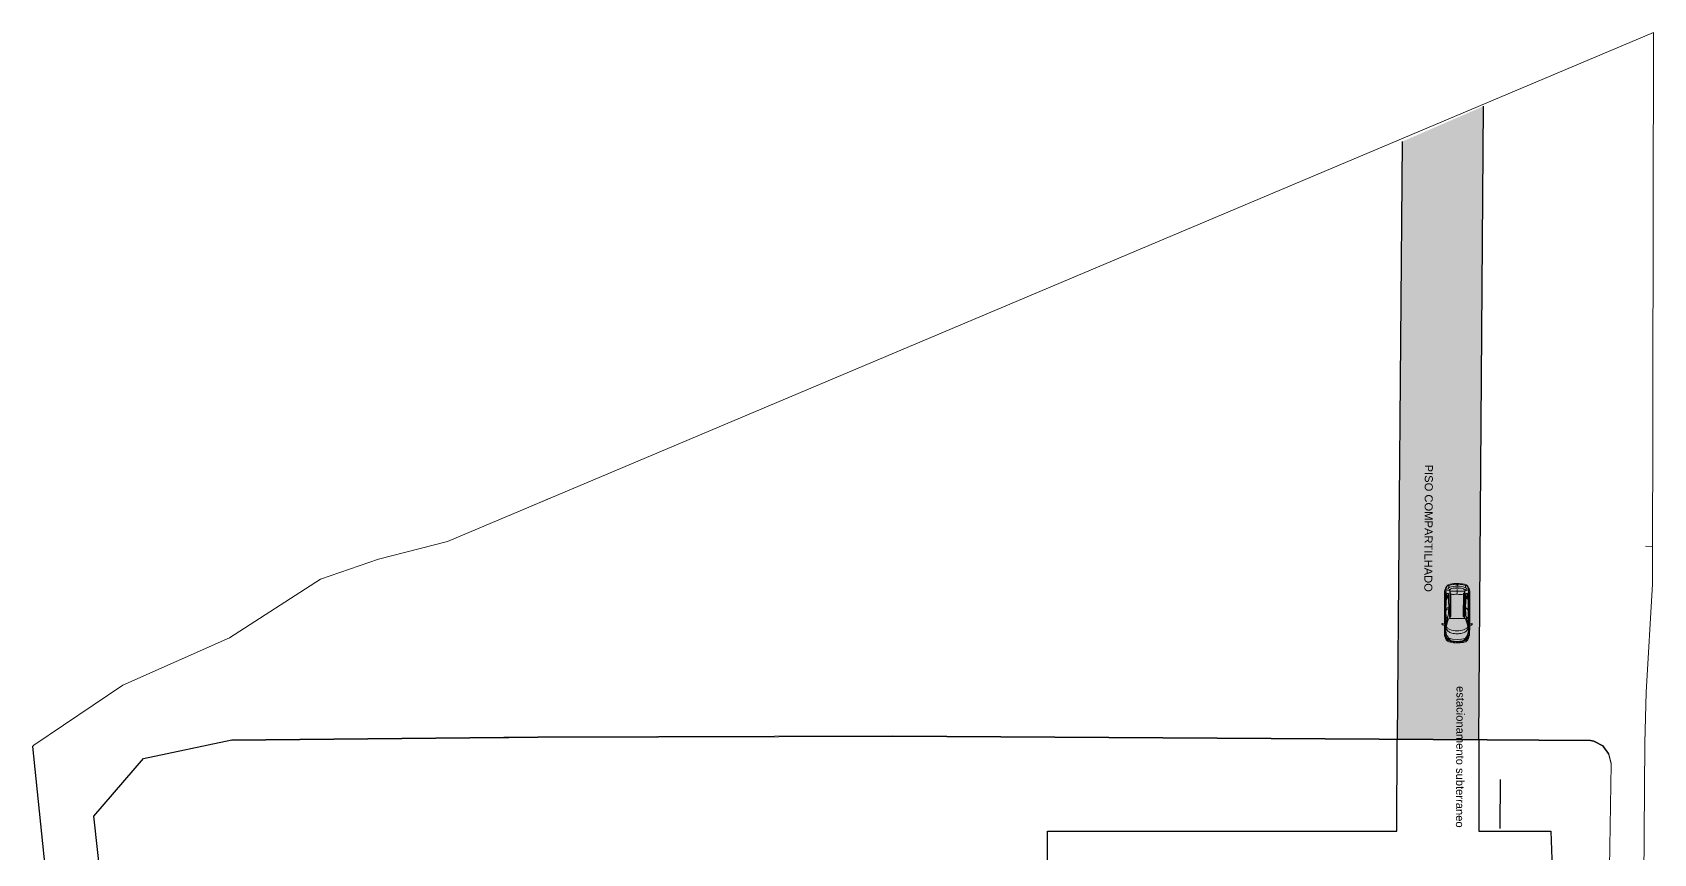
# Model space of a CAD drawing. Header units: metres. Extents: x 322294 to 7190115, y 7390841 to 10157759.
# Drawn here: x 323509.4 to 323627.8, y 7394693.9 to 7394753.9 of the extents above; entities that cross this region are included whole.
import ezdxf

# ---------------------------------------------------------------- set-up
doc = ezdxf.new("R2010")
doc.units = ezdxf.units.M
doc.layers.get('0').update_dxf_attribs({"lineweight": 18})
for name, color, linetype, lineweight in [('100_SIST_VIARIO_MEIO_FIO', 1, 'Continuous', 18), ('206_MURO_E_MURO_ARRIMO', 7, 'Continuous', 18), ('linagrossa', 7, 'Continuous', 25)]:
    doc.layers.add(name, color=color, linetype=linetype, lineweight=lineweight)
doc.layers.add('Cotas', color=1, linetype='Continuous')
doc.styles.get("Standard").update_dxf_attribs({"font": 'arial.ttf'})

# ---------------------------------------------------------------- blocks, each defined once
blk = doc.blocks.new('Renault Scénic dessus')
for p, q in [((-1.76, -0.02), (-1.73, 0.01)), ((-1.76, -0.02), (-1.73, 0.01)), ((-1.73, 0.01), (-1.69, -0.02)), ((-1.73, -0.02), (-1.73, 0.01)), ((-1.73, 0.01), (-1.69, -0.02)), ((-1.73, -0.03), (-1.73, 0.01)), ((-1.72, 0.11), (-1.68, 0.07)), ((-1.72, 0), (-1.72, -0.03)), ((-1.72, 0), (-1.72, -0.03)), ((-0.59, 0.8), (-0.49, 0.8)), ((-0.49, 0.8), (-0.23, 0.8)), ((-0.44, 0.77), (-0.03, 0.77)), ((-0.23, 0.8), (0.26, 0.8)), ((-0.03, 0.77), (0.02, 0.77)), ((0.13, 0.51), (0, 0.5)), ((0, 0.48), (1.98, 0.48)), ((0.02, 0.77), (0.59, 0.78)), ((2.03, 0.51), (0.13, 0.51)), ((1.83, 0.46), (0.15, 0.46)), ((1.83, 0.42), (0.15, 0.42)), ((0.26, 0.8), (0.75, 0.8)), ((0.72, 0.78), (1.08, 0.77)), ((0.75, 0.8), (1.22, 0.79)), ((1.08, 0.77), (1.59, 0.75)), ((1.22, 0.79), (1.54, 0.78)), ((1.59, 0.75), (1.41, 0.59)), ((1.46, 0.59), (1.63, 0.75)), ((1.54, 0.78), (1.67, 0.77)), ((1.69, 0.73), (1.58, 0.62)), ((1.97, 0.8), (2.12, 0.78)), ((1.98, 0.48), (1.98, 0.51)), ((2.12, 0.78), (2.22, 0.78)), ((2.12, 0.78), (2.19, 0.77)), ((2.25, 0.58), (2.41, 0.58)), ((2.42, -0.02), (2.45, 0.01)), ((2.42, -0.02), (2.45, 0.01)), ((2.45, 0.01), (2.49, -0.02)), ((2.45, -0.02), (2.45, 0.01)), ((2.45, 0.01), (2.49, -0.02)), ((2.45, -0.03), (2.45, 0.01)), ((2.46, 0), (2.46, -0.03)), ((2.46, 0), (2.46, -0.03)), ((-1.76, -0.02), (-1.76, -0.05)), ((-1.76, -0.02), (-1.76, -0.05)), ((-1.76, -0.05), (-1.76, -0.03)), ((-1.76, -0.06), (-1.76, -0.03)), ((-1.76, -0.05), (-1.73, -0.08)), ((-1.76, -0.06), (-1.73, -0.08)), ((-1.75, -0.02), (-1.73, -0.05)), ((-1.75, -0.05), (-1.73, -0.02)), ((-1.75, -0.05), (-1.73, -0.03)), ((-1.75, -0.03), (-1.73, -0.05)), ((-1.73, -0.02), (-1.7, -0.04)), ((-1.73, -0.05), (-1.7, -0.03)), ((-1.73, -0.03), (-1.7, -0.04)), ((-1.73, -0.05), (-1.7, -0.04)), ((-1.73, -0.08), (-1.69, -0.05)), ((-1.73, -0.05), (-1.73, -0.08)), ((-1.73, -0.08), (-1.69, -0.05)), ((-1.73, -0.05), (-1.73, -0.08)), ((-1.72, -0.07), (-1.72, -0.04)), ((-1.72, -0.08), (-1.72, -0.04)), ((-1.72, -0.18), (-1.68, -0.15)), ((-1.69, -0.05), (-1.69, -0.02)), ((-1.69, -0.02), (-1.69, -0.05)), ((-1.69, -0.02), (-1.69, -0.06)), ((-1.69, -0.05), (-1.69, -0.02)), ((-0.59, -0.87), (-0.49, -0.87)), ((-0.49, -0.87), (-0.23, -0.87)), ((-0.44, -0.85), (-0.03, -0.85)), ((-0.23, -0.87), (0.26, -0.87)), ((-0.03, -0.85), (0.02, -0.85)), ((0, -0.56), (1.98, -0.56)), ((0.13, -0.59), (0, -0.58)), ((0.02, -0.85), (0.59, -0.85)), ((2.03, -0.59), (0.13, -0.59)), ((1.83, -0.49), (0.15, -0.49)), ((1.83, -0.53), (0.15, -0.53)), ((0.26, -0.87), (0.75, -0.87)), ((0.72, -0.85), (1.08, -0.84)), ((0.75, -0.87), (1.22, -0.86)), ((1.08, -0.84), (1.59, -0.82)), ((1.22, -0.86), (1.54, -0.85)), ((1.59, -0.82), (1.41, -0.66)), ((1.46, -0.66), (1.63, -0.82)), ((1.54, -0.85), (1.67, -0.84)), ((1.69, -0.81), (1.58, -0.7)), ((1.97, -0.87), (2.12, -0.85)), ((1.98, -0.56), (1.98, -0.59)), ((2.12, -0.85), (2.19, -0.84)), ((2.12, -0.85), (2.22, -0.86)), ((2.25, -0.65), (2.41, -0.65)), ((2.42, -0.02), (2.45, -0.05)), ((2.42, -0.05), (2.45, -0.02)), ((2.42, -0.02), (2.42, -0.05)), ((2.42, -0.02), (2.42, -0.05)), ((2.42, -0.05), (2.42, -0.03)), ((2.42, -0.05), (2.45, -0.03)), ((2.42, -0.03), (2.45, -0.05)), ((2.42, -0.06), (2.42, -0.03)), ((2.42, -0.05), (2.45, -0.08)), ((2.42, -0.06), (2.45, -0.08)), ((2.45, -0.02), (2.47, -0.04)), ((2.45, -0.05), (2.47, -0.03)), ((2.45, -0.03), (2.47, -0.04)), ((2.45, -0.05), (2.47, -0.04)), ((2.45, -0.08), (2.49, -0.05)), ((2.45, -0.05), (2.45, -0.08)), ((2.45, -0.08), (2.49, -0.05)), ((2.45, -0.05), (2.45, -0.08)), ((2.46, -0.07), (2.46, -0.04)), ((2.46, -0.08), (2.46, -0.04)), ((2.49, -0.05), (2.49, -0.02)), ((2.49, -0.02), (2.49, -0.05)), ((2.49, -0.02), (2.49, -0.06)), ((2.49, -0.05), (2.49, -0.02))]:
    blk.add_line(p, q)
for points in [[(-1.79, -0.04), (-1.79, 0.09, -0.072167), (-1.72, 0.56, -0.093699), (-1.67, 0.66, -0.103338), (-1.57, 0.75, -0.111893), (-1.11, 0.88, -0.016441), (-0.53, 0.89, -2.171327)], [(-1.23, 0.73, 0.26796), (-1.35, 0.78, 0.119019), (-1.46, 0.75, 0.056513), (-1.54, 0.68, 0.058396), (-1.62, 0.58, 0.113862), (-1.69, 0.39, 0.030391), (-1.72, 0.11, 0.308257)], [(-0.54, 0.86), (-0.73, 0.86, 0.019145), (-1.09, 0.83, 0.041952), (-1.32, 0.78, 0.176888), (-1.63, 0.43, 0.05168), (-1.68, 0.07), (-1.69, -0.04)], [(0, -0.07), (0, 0.5, 0.253925), (-0.04, 0.58, 0.035571), (-0.62, 0.75, 0.164538), (-0.81, 0.72, 0.116966), (-0.95, 0.6, 0.107283), (-1.08, 0.34, 0.054096), (-1.12, -0.04, 0.659613)], [(0, 0), (0, -0.58, -0.253925), (-0.04, -0.66, -0.035571), (-0.62, -0.82, -0.164538), (-0.81, -0.8, -0.116966), (-0.95, -0.68, -0.107283), (-1.08, -0.41, -0.054096), (-1.12, -0.04, -0.659613)], [(-0.91, -0.04, -0.109468), (-0.81, 0.49, -0.0676), (-0.7, 0.67, -0.054472), (-0.62, 0.75, -0.054472)], [(-0.62, 0.8), (-0.58, 0.8, 0.374865), (-0.54, 0.84, 3.046948)], [(1.59, 0.75), (1.68, 0.75, -0.195924), (1.78, 0.7), (1.81, 0.66, -0.415988), (1.8, 0.61, -0.131117), (1.76, 0.59), (1.58, 0.59), (1.28, 0.59), (0.79, 0.58), (0.56, 0.59, -0.034917), (0.12, 0.63, -0.042594), (-0.44, 0.77, 0.089828), (-0.6, 0.8, 8.659985)], [(-0.46, 0.86, 0.353906), (-0.42, 0.89), (-0.37, 1.03, 0.370774), (-0.38, 1.06, 0.210872), (-0.43, 1.06, 0.162353), (-0.48, 1.03, 0.107278), (-0.53, 0.89, 0.020964), (-0.54, 0.84, 0.389381), (-0.51, 0.8, 0.080297), (-0.46, 0.8, 16.722263)], [(-0.42, 0.89), (0.34, 0.89), (1.1, 0.89), (1.8, 0.88), (1.98, 0.88, -0.117452), (2.19, 0.83, -0.109222), (2.24, 0.79, -1.522612)], [(0.54, 0.86, 0.208692), (0.49, 0.89), (0.31, 0.89, 0.262646), (0.27, 0.87, 0.262646)], [(0.32, 0.87, 0.18708), (0.46, 0.86, 0.18708)], [(1.53, 0.83, 0.098436), (1.48, 0.85), (1.3, 0.86, 0.216984), (1.27, 0.84, 0.216984)], [(1.32, 0.84, 0.187689), (1.35, 0.82), (1.43, 0.82, 0.228967), (1.46, 0.83, 0.228967)], [(1.75, 0.79, 0.056082), (1.95, 0.77, 0.779005), (1.96, 0.81, 0.075049), (1.93, 0.82, 0.03971), (1.75, 0.83, 0.875786), (1.75, 0.79, -0.269448)], [(2.03, 0.51), (2.04, 0.54), (2.05, 0.64, -0.038104), (2.07, 0.73, -0.301997), (2.12, 0.78, -0.551842)], [(2.23, -0.04, 0.058416), (2.18, 0.35, 0.106862), (2.11, 0.48, 0.104556), (2.04, 0.54, 1.240711)], [(2.24, 0.79, -0.222402), (2.06, 0.85, -0.251336), (2.05, 0.87, -0.251336)], [(2.36, -0.04, 0.076148), (2.27, 0.52, 0.065065), (2.24, 0.59, 0.165567), (2.15, 0.66), (2.11, 0.48)], [(2.19, 0.77, -0.163029), (2.38, 0.65, -0.113893), (2.41, 0.58, -0.020711), (2.45, 0.4, -0.036759), (2.5, -0.04, -1.02374)], [(2.24, 0.79, -0.1817), (2.45, 0.62, -0.092141), (2.5, 0.48, -0.042972), (2.55, -0.04, 0.990734)], [(-1.79, -0.04), (-1.79, -0.16, 0.072167), (-1.72, -0.63, 0.093699), (-1.67, -0.74, 0.103338), (-1.57, -0.82, 0.111893), (-1.11, -0.95, 0.016441), (-0.53, -0.96, 2.171327)], [(-1.23, -0.8, -0.26796), (-1.35, -0.85, -0.119019), (-1.46, -0.82, -0.056513), (-1.54, -0.75, -0.058396), (-1.62, -0.65, -0.113862), (-1.69, -0.46, -0.030391), (-1.72, -0.18, -0.308257)], [(-0.54, -0.94), (-0.73, -0.93, -0.019145), (-1.09, -0.9, -0.041952), (-1.32, -0.85, -0.176888), (-1.63, -0.5, -0.05168), (-1.68, -0.15), (-1.69, -0.04)], [(-0.91, -0.04, 0.109468), (-0.81, -0.56, 0.0676), (-0.7, -0.74, 0.054472), (-0.62, -0.82, 0.054472)], [(-0.62, -0.87), (-0.58, -0.87, -0.374865), (-0.54, -0.91, -3.046948)], [(1.59, -0.82), (1.68, -0.82, 0.195924), (1.78, -0.77), (1.81, -0.73, 0.415988), (1.8, -0.68, 0.131117), (1.76, -0.66), (1.58, -0.66), (1.28, -0.66), (0.79, -0.65), (0.56, -0.66, 0.034917), (0.12, -0.7, 0.042594), (-0.44, -0.85, -0.089828), (-0.6, -0.87, -8.659985)], [(-0.46, -0.93, -0.353906), (-0.42, -0.96), (-0.37, -1.11, -0.370774), (-0.38, -1.13, -0.210872), (-0.43, -1.14, -0.162353), (-0.48, -1.1, -0.107278), (-0.53, -0.96, -0.020964), (-0.54, -0.91, -0.389381), (-0.51, -0.88, -0.080297), (-0.46, -0.88, -16.722263)], [(-0.42, -0.96), (0.34, -0.96), (1.1, -0.96), (1.8, -0.95), (1.98, -0.95, 0.117452), (2.19, -0.9, 0.109222), (2.24, -0.86, 1.522612)], [(0.54, -0.93, -0.208692), (0.49, -0.96), (0.31, -0.96, -0.262646), (0.27, -0.94, -0.262646)], [(0.32, -0.94, -0.18708), (0.46, -0.94, -0.18708)], [(1.53, -0.9, -0.098436), (1.48, -0.92), (1.3, -0.93, -0.216984), (1.27, -0.91, -0.216984)], [(1.32, -0.91, -0.187689), (1.35, -0.89), (1.43, -0.89, -0.228967), (1.46, -0.9, -0.228967)], [(1.75, -0.86, -0.056082), (1.95, -0.85, -0.779005), (1.96, -0.89, -0.075049), (1.93, -0.89, -0.03971), (1.75, -0.91, -0.875786), (1.75, -0.86, 0.269448)], [(2.03, -0.59), (2.04, -0.61), (2.05, -0.72, 0.038104), (2.07, -0.8, 0.301997), (2.12, -0.85, 0.551842)], [(2.23, -0.04, -0.058416), (2.18, -0.42, -0.106862), (2.11, -0.55, -0.104556), (2.04, -0.61, -1.240711)], [(2.24, -0.86, 0.222402), (2.06, -0.92, 0.251336), (2.05, -0.95, 0.251336)], [(2.36, -0.04, -0.076148), (2.27, -0.6, -0.065065), (2.24, -0.66, -0.165567), (2.15, -0.73), (2.11, -0.55)], [(2.19, -0.84, 0.163029), (2.38, -0.73, 0.113893), (2.41, -0.65, 0.020711), (2.45, -0.48, 0.036759), (2.5, -0.04, 1.02374)], [(2.24, -0.86, 0.1817), (2.45, -0.7, 0.092141), (2.5, -0.56, 0.042972), (2.55, -0.04, -0.990734)]]:
    blk.add_lwpolyline(points, format="xyb")
for points in [[(-1.69, 0.39), (-1.46, 0.55), (-1.34, 0.64), (-1.23, 0.73), (-1.11, 0.76), (-0.89, 0.79), (-0.62, 0.8)], [(-1.54, -0.04), (-1.52, 0.29), (-1.46, 0.55)], [(-0.46, 0.8), (-0.46, 0.86), (-0.38, 1.06)], [(2.22, 0.11), (2.2, 0.11), (2.2, -0.04)], [(-1.69, -0.46), (-1.46, -0.63), (-1.34, -0.72), (-1.23, -0.8), (-1.11, -0.83), (-0.89, -0.87), (-0.62, -0.87)], [(-1.54, -0.04), (-1.52, -0.37), (-1.46, -0.63)], [(-0.46, -0.88), (-0.46, -0.93), (-0.38, -1.13)], [(2.22, -0.19), (2.2, -0.19), (2.2, -0.04)]]:
    blk.add_lwpolyline(points)
for points in [[(1.81, -0.04), (1.89, -0.04), (1.89, -0.03), (1.81, -0.03)], [(1.81, -0.03), (1.89, -0.03), (1.89, -0.04), (1.81, -0.04)], [(1.89, -0.04), (2.11, -0.04), (2.11, -0.03), (1.89, -0.03)], [(1.89, -0.03), (2.11, -0.03), (2.11, -0.04), (1.89, -0.04)]]:
    blk.add_lwpolyline(points, close=True)
for centre, radius, start, end in [((-0.07, -31.72), 32.59, 88.5773, 90.6437), ((-0.24, 0.48), 0.357, 25.7701, 55.1016), ((-0.33, 0.41), 0.5, 26.5906, 47.4086), ((0.15, 0.44), 0.0205, 90, 270), ((0.32, 0.43), 0.436, 19.9559, 52.2027), ((-0.13, 0.37), 0.943, 13.1877, 25.9771), ((-0.07, -31.69), 32.56, 86.8361, 88.5773), ((1.62, 0.6), 0.051, 158.9024, 199.4247), ((1.66, 0.57), 0.198, 48.7917, 86.2108), ((1.72, 0.7), 0.0455, 96.6793, 128.3391), ((-1.3, -0.06), 3.06, 9.7305, 10.2412), ((-1.3, -0.06), 3.06, 0.4344, 8.9519), ((1.72, 0.64), 0.0998, 355.1854, 48.7917), ((1.79, 0.64), 0.0356, 299.4803, 355.1854), ((1.83, 0.44), 0.0205, 270, 90), ((-14.93, -0.35), 16.93, 1.0451, 2.8091), ((-0.07, 31.65), 32.59, 269.3563, 271.4227), ((-0.24, -0.55), 0.357, 304.8984, 334.2299), ((-0.33, -0.48), 0.5, 312.5914, 333.4094), ((0.15, -0.51), 0.0205, 90, 270), ((0.32, -0.51), 0.436, 307.7973, 340.0441), ((-0.13, -0.44), 0.943, 334.0229, 346.8123), ((-0.07, 31.62), 32.56, 271.4227, 273.1639), ((1.62, -0.68), 0.051, 160.5753, 201.0976), ((1.66, -0.64), 0.198, 273.7892, 311.2083), ((1.72, -0.77), 0.0455, 231.6609, 263.3207), ((-1.3, -0.01), 3.06, 349.7588, 350.2695), ((-1.3, -0.01), 3.06, 351.0481, 359.5656), ((1.72, -0.72), 0.0998, 311.2083, 4.8146), ((1.79, -0.71), 0.0356, 4.8146, 60.5197), ((1.83, -0.51), 0.0205, 270, 90), ((-14.93, 0.27), 16.93, 357.1909, 358.9549)]:
    blk.add_arc(centre, radius, start, end)
blk = doc.blocks.new('A$C163E78D0')
blk.add_blockref('Renault Scénic dessus', (10.61, 6.02))

msp = doc.modelspace()

# ---------------------------------------------------------------- hatches: boundary and pattern name
at = {"layer": 'linagrossa'}
h = msp.add_hatch(dxfattribs=at)
h.set_pattern_fill('AR-B88', color=256, scale=0.002, angle=119.73877)
h.set_pattern_definition([(119.738773, (322351.2346, 7399291.66108), (-0.352875507, -0.201593245), []), (209.738773, (322351.2346, 7399291.66108), (-0.252078885, -0.3780309985), [0.4064, -0.4064])])
h.paths.add_polyline_path([(323609.107, 7394702.217), (323615.05, 7394702.182), (323615.388, 7394748.492), (323609.483, 7394745.926)])

# ---------------------------------------------------------------- linework, layer by layer
for p, q in [((323547.166, 7394719.835), (323545.327, 7394719.059)), ((323541.935, 7394702.333), (323544.219, 7394702.357))]:
    msp.add_line(p, q)
at = {"layer": '100_SIST_VIARIO_MEIO_FIO'}
for points in [[(323627.808, 7394753.89), (323539.735, 7394716.697), (323539.735, 7394716.697)], [(323627.808, 7394753.89), (323627.738, 7394713.566), (323627.256, 7394705.677), (323627.164, 7394701.958), (323627.034, 7394682.051), (323627.034, 7394682.051), (323624.391, 7394680.484)], [(323539.735, 7394716.697), (323534.704, 7394715.395), (323530.45, 7394713.928), (323523.817, 7394709.645), (323516.02, 7394706.188), (323509.517, 7394701.814), (323509.424, 7394701.703)], [(323627.213, 7394716.36), (323627.742, 7394716.333)]]:
    msp.add_lwpolyline(points, dxfattribs=at)
at = {"layer": '206_MURO_E_MURO_ARRIMO'}
for p, q in [((323546.321, 7394702.428), (323523.995, 7394702.193)), ((323546.32, 7394702.38), (323523.995, 7394702.144)), ((323572.731, 7394702.432), (323546.32, 7394702.38)), ((323572.25, 7394702.482), (323546.321, 7394702.428)), ((323615.662, 7394702.228), (323572.25, 7394702.482)), ((323615.661, 7394702.179), (323572.25, 7394702.433)), ((323623.2, 7394702.135), (323615.661, 7394702.179)), ((323623.201, 7394702.183), (323615.662, 7394702.228)), ((323623.456, 7394702.081), (323623.2, 7394702.135)), ((323623.456, 7394702.13), (323623.201, 7394702.183)), ((323624.092, 7394701.775), (323623.456, 7394702.13)), ((323624.091, 7394701.727), (323623.456, 7394702.081)), ((323624.537, 7394701.181), (323624.092, 7394701.775)), ((323624.536, 7394701.132), (323624.091, 7394701.727)), ((323624.704, 7394700.412), (323624.536, 7394701.132)), ((323624.704, 7394700.461), (323624.537, 7394701.181)), ((323624.391, 7394680.484), (323624.704, 7394700.412))]:
    msp.add_line(p, q, dxfattribs=at)
at = {"layer": 'Cotas'}
msp.add_line((323509.424, 7394701.703), (323519.129, 7394608.758), dxfattribs=at)
at = {"layer": 'linagrossa'}
for p, q in [((323615.05, 7394702.182), (323615.388, 7394748.492)), ((323609.107, 7394702.217), (323609.483, 7394745.926)), ((323517.524, 7394700.844), (323523.995, 7394702.193)), ((323609.049, 7394695.518), (323609.089, 7394702.266)), ((323615.05, 7394702.231), (323615.05, 7394695.518)), ((323513.918, 7394696.623), (323517.524, 7394700.844)), ((323616.617, 7394695.716), (323616.634, 7394699.309)), ((323519.205, 7394647.38), (323513.918, 7394696.623)), ((323583.54, 7394692.224), (323583.54, 7394695.518)), ((323583.54, 7394695.518), (323609.049, 7394695.518)), ((323615.05, 7394695.518), (323620.313, 7394695.518)), ((323620.313, 7394695.518), (323620.425, 7394692.106))]:
    msp.add_line(p, q, dxfattribs=at)

# ---------------------------------------------------------------- block references
at = {"rotation": 89.73877287915714}
msp.add_blockref('A$C163E78D0', (323619.394, 7394700.436), dxfattribs=at)

# ---------------------------------------------------------------- texts
at = {"layer": 'linagrossa'}
for s, p in [('PISO COMPARTILHADO', (323611.106, 7394722.309)), ('estacionamento subterraneo', (323613.421, 7394706.13))]:
    msp.add_text(s, height=0.58444, rotation=269.73877, dxfattribs=at).set_placement(p)

doc.saveas('drawing.dxf')
